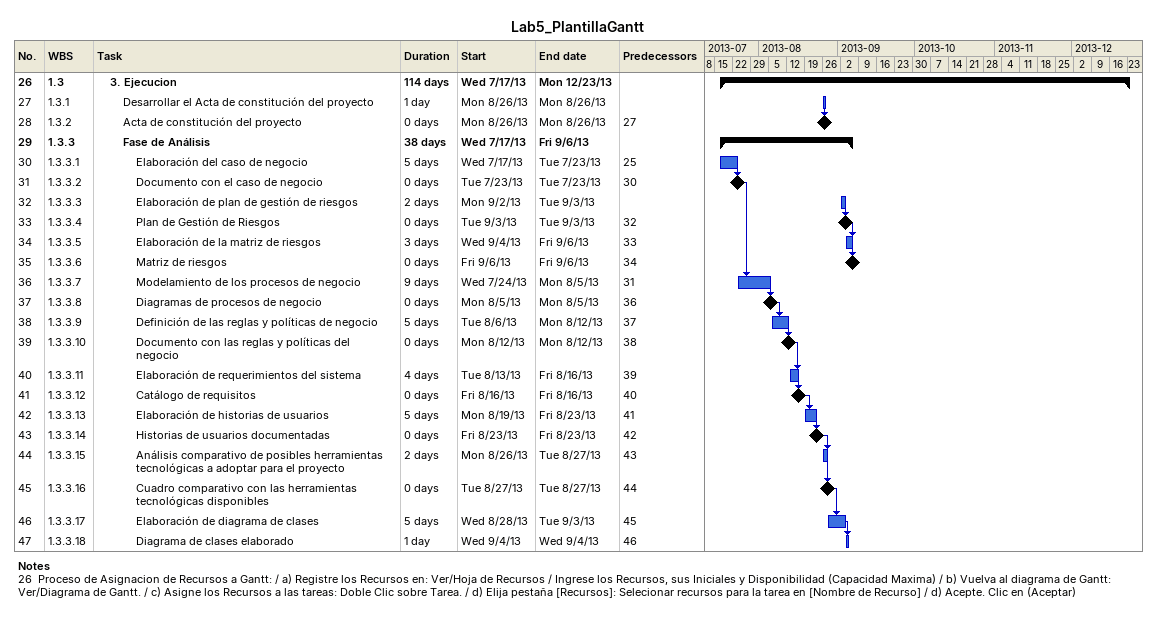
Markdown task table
Lab5_PlantillaGantt

| ID | WBS | Task | Duration | Start | Finish | Predecessors |
|---|---|---|---|---|---|---|
| 26 | 1.3 | **3. Ejecucion** | 114d | 2013-07-17 | 2013-12-23 |  |
| 27 | 1.3.1 | Desarrollar el Acta de constitución del proyecto | 1d | 2013-08-26 | 2013-08-26 |  |
| 28 | 1.3.2 | Acta de constitución del proyecto | 0d | 2013-08-26 | 2013-08-26 | 27 |
| 29 | 1.3.3 | **Fase de Análisis** | 38d | 2013-07-17 | 2013-09-06 |  |
| 30 | 1.3.3.1 | Elaboración del caso de negocio | 5d | 2013-07-17 | 2013-07-23 | 25 |
| 31 | 1.3.3.2 | Documento con el caso de negocio | 0d | 2013-07-23 | 2013-07-23 | 30 |
| 32 | 1.3.3.3 | Elaboración de plan de gestión de riesgos | 2d | 2013-09-02 | 2013-09-03 |  |
| 33 | 1.3.3.4 | Plan de Gestión de Riesgos | 0d | 2013-09-03 | 2013-09-03 | 32 |
| 34 | 1.3.3.5 | Elaboración de la matriz de riesgos | 3d | 2013-09-04 | 2013-09-06 | 33 |
| 35 | 1.3.3.6 | Matriz de riesgos | 0d | 2013-09-06 | 2013-09-06 | 34 |
| 36 | 1.3.3.7 | Modelamiento de los procesos de negocio | 9d | 2013-07-24 | 2013-08-05 | 31 |
| 37 | 1.3.3.8 | Diagramas de procesos de negocio | 0d | 2013-08-05 | 2013-08-05 | 36 |
| 38 | 1.3.3.9 | Definición de las reglas y políticas de negocio | 5d | 2013-08-06 | 2013-08-12 | 37 |
| 39 | 1.3.3.10 | Documento con las reglas y políticas del negocio | 0d | 2013-08-12 | 2013-08-12 | 38 |
| 40 | 1.3.3.11 | Elaboración de requerimientos del sistema | 4d | 2013-08-13 | 2013-08-16 | 39 |
| 41 | 1.3.3.12 | Catálogo de requisitos | 0d | 2013-08-16 | 2013-08-16 | 40 |
| 42 | 1.3.3.13 | Elaboración de historias de usuarios | 5d | 2013-08-19 | 2013-08-23 | 41 |
| 43 | 1.3.3.14 | Historias de usuarios documentadas | 0d | 2013-08-23 | 2013-08-23 | 42 |
| 44 | 1.3.3.15 | Análisis comparativo de posibles herramientas tecnológicas a adoptar para el proyecto | 2d | 2013-08-26 | 2013-08-27 | 43 |
| 45 | 1.3.3.16 | Cuadro comparativo con las herramientas tecnológicas disponibles | 0d | 2013-08-27 | 2013-08-27 | 44 |
| 46 | 1.3.3.17 | Elaboración de diagrama de clases | 5d | 2013-08-28 | 2013-09-03 | 45 |
| 47 | 1.3.3.18 | Diagrama de clases elaborado | 1d | 2013-09-04 | 2013-09-04 | 46 |

Notes
- 26: Proceso de Asignacion de Recursos a Gantt: / a) Registre los Recursos en: Ver/Hoja de Recursos / Ingrese los Recursos, sus Iniciales y Disponibilidad (Capacidad Maxima) / b) Vuelva al diagrama de Gantt: Ver/Diagrama de Gantt. / c) Asigne los Recursos a las tareas: Doble Clic sobre Tarea. / d) Elija pestaña [Recursos]: Selecionar recursos para la tarea en [Nombre de Recurso] / d) Acepte. Clic en (Aceptar)
